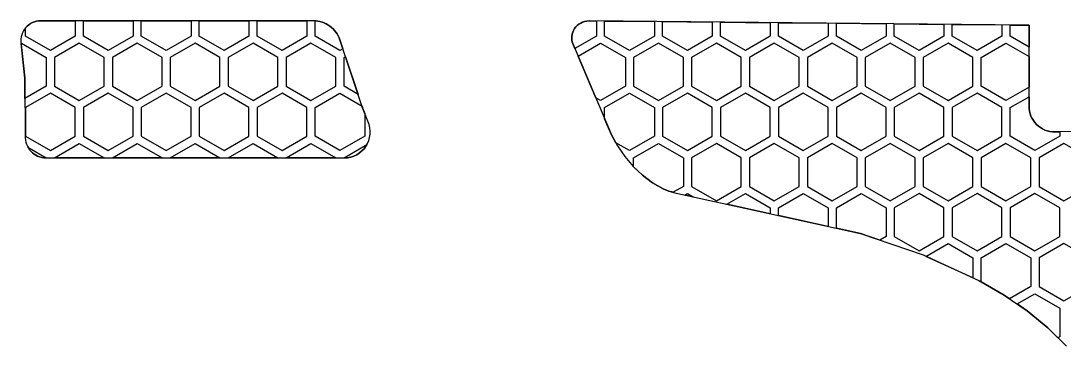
# Model space of a CAD drawing. Extents: x -38 to 90, y -93 to -2.
# Drawn here: x -38.5 to 25.1, y -22 to -2.1 of the extents above; entities that cross this region are included whole.
import ezdxf

# ---------------------------------------------------------------- set-up
doc = ezdxf.new("R2010")
doc.units = 0
doc.layers.get('0').update_dxf_attribs({"color": 5})

msp = doc.modelspace()

# ---------------------------------------------------------------- linework, layer by layer
for p, q in [((-38.162, -2.515), (-38.24, -2.614)), ((-38.18, -2.538), (-38.162, -2.515)), ((-38.18, -3.039), (-38.18, -2.538)), ((-38.162, -2.515), (-38.074, -2.424)), ((-38.074, -2.424), (-38.162, -2.515)), ((-38.074, -2.424), (-37.977, -2.343)), ((-37.977, -2.343), (-38.074, -2.424)), ((-37.977, -2.343), (-37.871, -2.272)), ((-37.871, -2.272), (-37.977, -2.343)), ((-37.871, -2.272), (-37.758, -2.212)), ((-37.758, -2.212), (-37.871, -2.272)), ((-37.758, -2.212), (-37.639, -2.164)), ((-37.639, -2.164), (-37.758, -2.212)), ((-37.639, -2.164), (-37.513, -2.128)), ((-37.513, -2.128), (-37.639, -2.164)), ((-37.513, -2.128), (-37.381, -2.106)), ((-37.381, -2.106), (-37.513, -2.128)), ((-20.492, -2.105), (-37.381, -2.106)), ((-37.381, -2.106), (-35.149, -2.106)), ((-35.149, -2.106), (-35.149, -3.039)), ((-34.649, -3.039), (-34.649, -2.106)), ((-34.649, -2.106), (-31.618, -2.106)), ((-31.618, -2.106), (-31.618, -3.039)), ((-31.118, -2.106), (-28.086, -2.105)), ((-31.118, -3.039), (-31.118, -2.106)), ((-28.086, -2.105), (-28.086, -3.039)), ((-27.586, -3.039), (-27.586, -2.105)), ((-27.586, -2.105), (-24.555, -2.105)), ((-24.555, -2.105), (-24.555, -3.039)), ((-24.055, -3.039), (-24.055, -2.105)), ((-24.055, -2.105), (-21.024, -2.105)), ((-21.024, -2.105), (-21.024, -3.039)), ((-20.524, -3.039), (-20.524, -2.105)), ((-20.524, -2.105), (-20.492, -2.105)), ((-20.492, -2.105), (-20.358, -2.121)), ((-20.358, -2.121), (-20.492, -2.105)), ((-20.358, -2.121), (-20.226, -2.148)), ((-20.226, -2.148), (-20.358, -2.121)), ((-20.226, -2.148), (-20.098, -2.184)), ((-20.098, -2.184), (-20.226, -2.148)), ((-20.098, -2.184), (-19.974, -2.23)), ((-19.974, -2.23), (-20.098, -2.184)), ((-19.974, -2.23), (-19.854, -2.285)), ((-19.854, -2.285), (-19.974, -2.23)), ((-19.854, -2.285), (-19.74, -2.349)), ((-19.74, -2.349), (-19.854, -2.285)), ((-19.74, -2.349), (-19.63, -2.422)), ((-19.63, -2.422), (-19.74, -2.349)), ((-19.63, -2.422), (-19.527, -2.503)), ((-19.527, -2.503), (-19.63, -2.422)), ((-19.527, -2.503), (-19.43, -2.591)), ((-19.43, -2.591), (-19.527, -2.503)), ((-4.698, -2.58), (-4.623, -2.48)), ((-4.623, -2.48), (-4.698, -2.58)), ((-4.623, -2.48), (-4.536, -2.388)), ((-4.536, -2.388), (-4.623, -2.48)), ((-4.536, -2.388), (-4.438, -2.308)), ((-4.438, -2.308), (-4.536, -2.388)), ((-4.438, -2.308), (-4.331, -2.239)), ((-4.331, -2.239), (-4.438, -2.308)), ((-4.331, -2.239), (-4.214, -2.184)), ((-4.214, -2.184), (-4.331, -2.239)), ((-4.214, -2.184), (-4.09, -2.142)), ((-4.09, -2.142), (-4.214, -2.184)), ((-4.09, -2.142), (-3.958, -2.116)), ((-3.958, -2.116), (-4.09, -2.142)), ((-3.958, -2.116), (-3.819, -2.108)), ((-3.819, -2.108), (-3.958, -2.116)), ((-3.819, -2.108), (-3.369, -2.112)), ((23.021, -2.374), (-3.819, -2.108)), ((-3.369, -2.112), (-3.369, -3.039)), ((-2.869, -3.039), (-2.869, -2.117)), ((-2.869, -2.117), (0.162, -2.147)), ((0.162, -2.147), (0.162, -3.039)), ((0.663, -3.039), (0.663, -2.152)), ((0.663, -2.152), (3.694, -2.182)), ((3.694, -2.182), (3.694, -3.039)), ((4.194, -3.039), (4.194, -2.187)), ((4.194, -2.187), (7.225, -2.217)), ((7.225, -2.217), (7.225, -3.039)), ((7.725, -3.039), (7.725, -2.222)), ((7.725, -2.222), (10.756, -2.252)), ((10.756, -2.252), (10.756, -3.039)), ((11.256, -3.039), (11.256, -2.257)), ((11.256, -2.257), (14.287, -2.287)), ((14.287, -2.287), (14.287, -3.039)), ((14.787, -3.039), (14.787, -2.292)), ((14.787, -2.292), (17.818, -2.322)), ((17.818, -2.322), (17.818, -3.039)), ((18.318, -3.039), (18.318, -2.327)), ((18.318, -2.327), (21.349, -2.357)), ((21.349, -2.357), (21.349, -3.039)), ((21.849, -3.039), (21.849, -2.362)), ((21.849, -2.362), (23.021, -2.374)), ((23.005, -7.466), (23.021, -2.374)), ((23.021, -2.374), (23.017, -3.714)), ((-38.439, -3.08), (-38.457, -3.21)), ((-38.408, -2.955), (-38.439, -3.08)), ((-38.363, -2.835), (-38.408, -2.955)), ((-38.307, -2.721), (-38.363, -2.835)), ((-38.24, -2.614), (-38.307, -2.721)), ((-36.664, -3.914), (-38.18, -3.039)), ((-35.149, -3.039), (-36.664, -3.914)), ((-33.133, -3.914), (-34.649, -3.039)), ((-31.618, -3.039), (-33.133, -3.914)), ((-29.602, -3.914), (-31.118, -3.039)), ((-28.086, -3.039), (-29.602, -3.914)), ((-26.071, -3.914), (-27.586, -3.039)), ((-24.555, -3.039), (-26.071, -3.914)), ((-22.54, -3.914), (-24.055, -3.039)), ((-21.024, -3.039), (-22.54, -3.914)), ((-19.009, -3.914), (-20.524, -3.039)), ((-19.43, -2.591), (-19.34, -2.687)), ((-19.34, -2.687), (-19.43, -2.591)), ((-19.34, -2.687), (-19.257, -2.79)), ((-19.257, -2.79), (-19.34, -2.687)), ((-19.257, -2.79), (-19.182, -2.9)), ((-19.182, -2.9), (-19.257, -2.79)), ((-19.182, -2.9), (-19.115, -3.016)), ((-19.115, -3.016), (-19.182, -2.9)), ((-19.115, -3.016), (-19.057, -3.138)), ((-19.057, -3.138), (-19.115, -3.016)), ((-19.057, -3.138), (-18.831, -3.812)), ((-17.624, -7.416), (-19.057, -3.138)), ((-4.875, -3.181), (-4.869, -3.052)), ((-4.869, -3.052), (-4.875, -3.181)), ((-4.869, -3.052), (-4.848, -2.926)), ((-4.848, -2.926), (-4.869, -3.052)), ((-4.848, -2.926), (-4.812, -2.805)), ((-4.812, -2.805), (-4.848, -2.926)), ((-4.812, -2.805), (-4.762, -2.689)), ((-4.762, -2.689), (-4.812, -2.805)), ((-4.762, -2.689), (-4.698, -2.58)), ((-4.698, -2.58), (-4.762, -2.689)), ((-3.369, -3.039), (-4.685, -3.799)), ((-1.353, -3.914), (-2.869, -3.039)), ((0.162, -3.039), (-1.353, -3.914)), ((2.178, -3.914), (0.663, -3.039)), ((3.694, -3.039), (2.178, -3.914)), ((5.709, -3.914), (4.194, -3.039)), ((7.225, -3.039), (5.709, -3.914)), ((9.24, -3.914), (7.725, -3.039)), ((10.756, -3.039), (9.24, -3.914)), ((12.771, -3.914), (11.256, -3.039)), ((14.287, -3.039), (12.771, -3.914)), ((16.302, -3.914), (14.787, -3.039)), ((17.818, -3.039), (16.302, -3.914)), ((19.834, -3.914), (18.318, -3.039)), ((21.349, -3.039), (19.834, -3.914)), ((23.017, -3.714), (21.849, -3.039)), ((-38.457, -3.21), (-38.461, -3.343)), ((-38.461, -3.343), (-38.227, -5.597)), ((-38.446, -3.482), (-38.43, -3.472)), ((-38.227, -5.597), (-38.446, -3.482)), ((-38.43, -3.472), (-36.914, -4.347)), ((-34.899, -3.472), (-36.414, -4.347)), ((-33.383, -4.347), (-34.899, -3.472)), ((-31.368, -3.472), (-32.883, -4.347)), ((-29.852, -4.347), (-31.368, -3.472)), ((-27.836, -3.472), (-29.352, -4.347)), ((-26.321, -4.347), (-27.836, -3.472)), ((-24.305, -3.472), (-25.821, -4.347)), ((-22.79, -4.347), (-24.305, -3.472)), ((-20.774, -3.472), (-22.29, -4.347)), ((-19.259, -4.347), (-20.774, -3.472)), ((-18.831, -3.812), (-19.009, -3.914)), ((-4.864, -3.312), (-4.875, -3.181)), ((-4.875, -3.181), (-4.864, -3.312)), ((-4.836, -3.444), (-4.864, -3.312)), ((-4.864, -3.312), (-4.836, -3.444)), ((-4.685, -3.799), (-4.836, -3.444)), ((-4.836, -3.444), (-2.45, -9.07)), ((-4.489, -4.263), (-3.119, -3.472)), ((-3.119, -3.472), (-1.603, -4.347)), ((0.412, -3.472), (-1.103, -4.347)), ((1.928, -4.347), (0.412, -3.472)), ((3.944, -3.472), (2.428, -4.347)), ((5.459, -4.347), (3.944, -3.472)), ((7.475, -3.472), (5.959, -4.347)), ((8.99, -4.347), (7.475, -3.472)), ((11.006, -3.472), (9.49, -4.347)), ((12.521, -4.347), (11.006, -3.472)), ((14.537, -3.472), (13.021, -4.347)), ((16.052, -4.347), (14.537, -3.472)), ((18.068, -3.472), (16.552, -4.347)), ((19.584, -4.347), (18.068, -3.472)), ((20.084, -4.347), (21.599, -3.472)), ((21.599, -3.472), (23.015, -4.29)), ((-36.914, -4.347), (-36.914, -6.097)), ((-36.414, -4.347), (-36.414, -6.097)), ((-33.383, -6.097), (-33.383, -4.347)), ((-32.883, -4.347), (-32.883, -6.097)), ((-29.852, -6.097), (-29.852, -4.347)), ((-29.352, -4.347), (-29.352, -6.097)), ((-26.321, -6.097), (-26.321, -4.347)), ((-25.821, -4.347), (-25.821, -6.097)), ((-22.79, -6.097), (-22.79, -4.347)), ((-22.29, -4.347), (-22.29, -6.097)), ((-19.259, -6.097), (-19.259, -4.347)), ((-18.759, -4.347), (-18.669, -4.296)), ((-18.759, -6.097), (-18.759, -4.347)), ((-18.669, -4.296), (-17.899, -6.593)), ((-3.411, -6.803), (-4.489, -4.263)), ((-1.603, -4.347), (-1.603, -6.097)), ((-1.103, -4.347), (-1.103, -6.097)), ((1.928, -6.097), (1.928, -4.347)), ((2.428, -4.347), (2.428, -6.097)), ((5.459, -6.097), (5.459, -4.347)), ((5.959, -4.347), (5.959, -6.097)), ((8.99, -6.097), (8.99, -4.347)), ((9.49, -4.347), (9.49, -6.097)), ((12.521, -6.097), (12.521, -4.347)), ((13.021, -4.347), (13.021, -6.097)), ((16.052, -6.097), (16.052, -4.347)), ((16.552, -4.347), (16.552, -6.097)), ((19.584, -6.097), (19.584, -4.347)), ((20.084, -6.097), (20.084, -4.347)), ((23.015, -4.29), (23.009, -6.158)), ((-38.216, -6.849), (-38.227, -5.597)), ((-38.227, -5.597), (-38.194, -9.249)), ((-36.914, -6.097), (-38.216, -6.849)), ((-36.414, -6.097), (-34.899, -6.972)), ((-34.899, -6.972), (-33.383, -6.097)), ((-32.883, -6.097), (-31.368, -6.972)), ((-31.368, -6.972), (-29.852, -6.097)), ((-29.352, -6.097), (-27.836, -6.972)), ((-27.836, -6.972), (-26.321, -6.097)), ((-25.821, -6.097), (-24.305, -6.972)), ((-24.305, -6.972), (-22.79, -6.097)), ((-22.29, -6.097), (-20.774, -6.972)), ((-20.774, -6.972), (-19.259, -6.097)), ((-17.899, -6.593), (-18.759, -6.097)), ((-1.603, -6.097), (-3.119, -6.972)), ((-1.103, -6.097), (0.412, -6.972)), ((0.412, -6.972), (1.928, -6.097)), ((2.428, -6.097), (3.944, -6.972)), ((3.944, -6.972), (5.459, -6.097)), ((5.959, -6.097), (7.475, -6.972)), ((7.475, -6.972), (8.99, -6.097)), ((9.49, -6.097), (11.006, -6.972)), ((11.006, -6.972), (12.521, -6.097)), ((13.021, -6.097), (14.537, -6.972)), ((14.537, -6.972), (16.052, -6.097)), ((16.552, -6.097), (18.068, -6.972)), ((18.068, -6.972), (19.584, -6.097)), ((21.599, -6.972), (20.084, -6.097)), ((23.009, -6.158), (21.599, -6.972)), ((-36.664, -6.53), (-38.18, -7.405)), ((-35.149, -7.405), (-36.664, -6.53)), ((-33.133, -6.53), (-34.649, -7.405)), ((-31.618, -7.405), (-33.133, -6.53)), ((-29.602, -6.53), (-31.118, -7.405)), ((-28.086, -7.405), (-29.602, -6.53)), ((-26.071, -6.53), (-27.586, -7.405)), ((-24.555, -7.405), (-26.071, -6.53)), ((-22.54, -6.53), (-24.055, -7.405)), ((-21.024, -7.405), (-22.54, -6.53)), ((-20.524, -7.405), (-19.009, -6.53)), ((-19.009, -6.53), (-17.659, -7.309)), ((-3.119, -6.972), (-3.411, -6.803)), ((-2.869, -7.405), (-1.353, -6.53)), ((-1.353, -6.53), (0.162, -7.405)), ((2.178, -6.53), (0.663, -7.405)), ((3.694, -7.405), (2.178, -6.53)), ((5.709, -6.53), (4.194, -7.405)), ((7.225, -7.405), (5.709, -6.53)), ((9.24, -6.53), (7.725, -7.405)), ((10.756, -7.405), (9.24, -6.53)), ((12.771, -6.53), (11.256, -7.405)), ((14.287, -7.405), (12.771, -6.53)), ((16.302, -6.53), (14.787, -7.405)), ((17.818, -7.405), (16.302, -6.53)), ((19.834, -6.53), (18.318, -7.405)), ((21.349, -7.405), (19.834, -6.53)), ((21.849, -7.405), (23.007, -6.737)), ((23.007, -6.737), (23.005, -7.466)), ((-38.18, -7.405), (-38.18, -9.155)), ((-35.149, -9.155), (-35.149, -7.405)), ((-34.649, -7.405), (-34.649, -9.155)), ((-31.618, -9.155), (-31.618, -7.405)), ((-31.118, -7.405), (-31.118, -9.155)), ((-28.086, -9.155), (-28.086, -7.405)), ((-27.586, -7.405), (-27.586, -9.155)), ((-24.555, -9.155), (-24.555, -7.405)), ((-24.055, -7.405), (-24.055, -9.155)), ((-21.024, -9.155), (-21.024, -7.405)), ((-20.524, -9.155), (-20.524, -7.405)), ((-17.659, -7.309), (-17.624, -7.416)), ((-17.624, -7.416), (-17.493, -7.754)), ((-17.228, -8.438), (-17.624, -7.416)), ((-2.869, -8.083), (-2.869, -7.405)), ((0.162, -7.405), (0.162, -9.155)), ((0.663, -7.405), (0.663, -9.155)), ((3.694, -9.155), (3.694, -7.405)), ((4.194, -7.405), (4.194, -9.155)), ((7.225, -9.155), (7.225, -7.405)), ((7.725, -7.405), (7.725, -9.155)), ((10.756, -9.155), (10.756, -7.405)), ((11.256, -7.405), (11.256, -9.155)), ((14.287, -9.155), (14.287, -7.405)), ((14.787, -7.405), (14.787, -9.155)), ((17.818, -9.155), (17.818, -7.405)), ((18.318, -7.405), (18.318, -9.155)), ((21.349, -9.155), (21.349, -7.405)), ((21.849, -9.155), (21.849, -7.405)), ((23.005, -7.466), (23.028, -7.625)), ((23.028, -7.625), (23.005, -7.466)), ((23.028, -7.625), (23.067, -7.778)), ((23.067, -7.778), (23.028, -7.625)), ((-17.493, -7.754), (-17.493, -9.155)), ((-2.45, -9.07), (-2.869, -8.083)), ((23.067, -7.778), (23.121, -7.924)), ((23.121, -7.924), (23.067, -7.778)), ((23.121, -7.924), (23.188, -8.064)), ((23.188, -8.064), (23.121, -7.924)), ((23.188, -8.064), (23.268, -8.196)), ((23.268, -8.196), (23.188, -8.064)), ((23.268, -8.196), (23.359, -8.318)), ((23.359, -8.318), (23.268, -8.196)), ((-17.183, -8.638), (-17.228, -8.438)), ((-17.163, -8.837), (-17.183, -8.638)), ((-17.169, -9.034), (-17.163, -8.837)), ((23.359, -8.318), (23.462, -8.432)), ((23.462, -8.432), (23.359, -8.318)), ((23.462, -8.432), (23.576, -8.534)), ((23.576, -8.534), (23.462, -8.432)), ((23.576, -8.534), (23.699, -8.626)), ((23.699, -8.626), (23.576, -8.534)), ((23.699, -8.626), (23.831, -8.705)), ((23.831, -8.705), (23.699, -8.626)), ((23.831, -8.705), (23.971, -8.772)), ((23.971, -8.772), (23.831, -8.705)), ((23.971, -8.772), (24.118, -8.825)), ((24.118, -8.825), (23.971, -8.772)), ((24.118, -8.825), (24.271, -8.863)), ((24.271, -8.863), (24.118, -8.825)), ((24.271, -8.863), (24.429, -8.886)), ((24.429, -8.886), (24.271, -8.863)), ((39.629, -8.771), (24.429, -8.886)), ((24.429, -8.886), (24.88, -8.883)), ((24.88, -8.883), (24.88, -9.155)), ((-38.194, -9.249), (-38.181, -9.382)), ((-38.181, -9.382), (-38.155, -9.511)), ((-38.18, -9.155), (-36.664, -10.03)), ((-38.155, -9.511), (-38.116, -9.635)), ((-36.664, -10.03), (-35.149, -9.155)), ((-34.649, -9.155), (-33.133, -10.03)), ((-33.133, -10.03), (-31.618, -9.155)), ((-31.118, -9.155), (-29.602, -10.03)), ((-29.602, -10.03), (-28.086, -9.155)), ((-27.586, -9.155), (-26.071, -10.03)), ((-26.071, -10.03), (-24.555, -9.155)), ((-24.055, -9.155), (-22.54, -10.03)), ((-22.54, -10.03), (-21.024, -9.155)), ((-19.009, -10.03), (-20.524, -9.155)), ((-17.493, -9.155), (-19.009, -10.03)), ((-17.326, -9.588), (-17.252, -9.411)), ((-17.252, -9.411), (-17.199, -9.226)), ((-17.199, -9.226), (-17.169, -9.034)), ((-2.188, -9.548), (-2.45, -9.07)), ((-2.45, -9.07), (-2.082, -9.743)), ((0.162, -9.155), (-1.353, -10.03)), ((0.663, -9.155), (2.178, -10.03)), ((2.178, -10.03), (3.694, -9.155)), ((4.194, -9.155), (5.709, -10.03)), ((5.709, -10.03), (7.225, -9.155)), ((7.725, -9.155), (9.24, -10.03)), ((9.24, -10.03), (10.756, -9.155)), ((11.256, -9.155), (12.771, -10.03)), ((12.771, -10.03), (14.287, -9.155)), ((14.787, -9.155), (16.302, -10.03)), ((16.302, -10.03), (17.818, -9.155)), ((18.318, -9.155), (19.834, -10.03)), ((19.834, -10.03), (21.349, -9.155)), ((23.365, -10.03), (21.849, -9.155)), ((24.88, -9.155), (23.365, -10.03)), ((-38.116, -9.635), (-38.065, -9.754)), ((-38.065, -9.754), (-38.004, -9.866)), ((-38.004, -9.866), (-38.029, -9.819)), ((-38.029, -9.819), (-36.914, -10.463)), ((-37.931, -9.971), (-38.004, -9.866)), ((-38.004, -9.866), (-37.931, -9.971)), ((-37.85, -10.068), (-37.931, -9.971)), ((-37.931, -9.971), (-37.85, -10.068)), ((-37.758, -10.157), (-37.85, -10.068)), ((-37.85, -10.068), (-37.758, -10.157)), ((-37.659, -10.236), (-37.758, -10.157)), ((-37.758, -10.157), (-37.659, -10.236)), ((-36.414, -10.463), (-34.899, -9.588)), ((-34.899, -9.588), (-33.383, -10.463)), ((-32.883, -10.463), (-31.368, -9.588)), ((-31.368, -9.588), (-29.852, -10.463)), ((-29.352, -10.463), (-27.836, -9.588)), ((-27.836, -9.588), (-26.321, -10.463)), ((-25.821, -10.463), (-24.305, -9.588)), ((-24.305, -9.588), (-22.79, -10.463)), ((-22.29, -10.463), (-20.774, -9.588)), ((-20.774, -9.588), (-19.259, -10.463)), ((-18.759, -10.463), (-17.367, -9.66)), ((-17.814, -10.173), (-17.977, -10.279)), ((-17.977, -10.279), (-17.814, -10.173)), ((-17.666, -10.05), (-17.814, -10.173)), ((-17.814, -10.173), (-17.666, -10.05)), ((-17.535, -9.91), (-17.666, -10.05)), ((-17.666, -10.05), (-17.535, -9.91)), ((-17.421, -9.755), (-17.535, -9.91)), ((-17.535, -9.91), (-17.421, -9.755)), ((-17.421, -9.755), (-17.326, -9.588)), ((-17.367, -9.66), (-17.421, -9.755)), ((-1.353, -10.03), (-2.188, -9.548)), ((-2.082, -9.743), (-1.642, -10.388)), ((-1.103, -10.463), (0.412, -9.588)), ((0.412, -9.588), (1.928, -10.463)), ((3.944, -9.588), (2.428, -10.463)), ((5.459, -10.463), (3.944, -9.588)), ((7.475, -9.588), (5.959, -10.463)), ((8.99, -10.463), (7.475, -9.588)), ((11.006, -9.588), (9.49, -10.463)), ((12.521, -10.463), (11.006, -9.588)), ((14.537, -9.588), (13.021, -10.463)), ((16.052, -10.463), (14.537, -9.588)), ((18.068, -9.588), (16.552, -10.463)), ((19.584, -10.463), (18.068, -9.588)), ((21.599, -9.588), (20.084, -10.463)), ((23.115, -10.463), (21.599, -9.588)), ((25.13, -9.588), (23.615, -10.463)), ((26.646, -10.463), (25.13, -9.588)), ((-37.551, -10.305), (-37.659, -10.236)), ((-37.659, -10.236), (-37.551, -10.305)), ((-37.437, -10.364), (-37.551, -10.305)), ((-37.551, -10.305), (-37.437, -10.364)), ((-37.316, -10.41), (-37.437, -10.364)), ((-37.437, -10.364), (-37.316, -10.41)), ((-37.189, -10.445), (-37.316, -10.41)), ((-37.316, -10.41), (-37.189, -10.445)), ((-37.057, -10.466), (-37.189, -10.445)), ((-37.189, -10.445), (-37.057, -10.466)), ((-36.914, -10.466), (-37.057, -10.466)), ((-37.057, -10.466), (-18.546, -10.469)), ((-36.914, -10.463), (-36.914, -10.466)), ((-36.414, -10.466), (-36.414, -10.463)), ((-33.383, -10.467), (-36.414, -10.466)), ((-33.383, -10.463), (-33.383, -10.467)), ((-32.883, -10.467), (-32.883, -10.463)), ((-29.852, -10.467), (-32.883, -10.467)), ((-29.852, -10.463), (-29.852, -10.467)), ((-29.352, -10.467), (-29.352, -10.463)), ((-26.321, -10.468), (-29.352, -10.467)), ((-26.321, -10.463), (-26.321, -10.468)), ((-25.821, -10.468), (-25.821, -10.463)), ((-22.79, -10.468), (-25.821, -10.468)), ((-22.79, -10.463), (-22.79, -10.468)), ((-22.29, -10.468), (-22.29, -10.463)), ((-19.259, -10.469), (-22.29, -10.468)), ((-19.259, -10.463), (-19.259, -10.469)), ((-18.759, -10.469), (-18.759, -10.463)), ((-18.546, -10.469), (-18.759, -10.469)), ((-18.344, -10.429), (-18.546, -10.469)), ((-18.546, -10.469), (-18.344, -10.429)), ((-18.154, -10.365), (-18.344, -10.429)), ((-18.344, -10.429), (-18.154, -10.365)), ((-17.977, -10.279), (-18.154, -10.365)), ((-18.154, -10.365), (-17.977, -10.279)), ((-1.642, -10.388), (-1.136, -10.99)), ((-1.103, -11.022), (-1.103, -10.463)), ((1.928, -10.463), (1.928, -12.213)), ((2.428, -10.463), (2.428, -12.213)), ((5.459, -12.213), (5.459, -10.463)), ((5.959, -10.463), (5.959, -12.213)), ((8.99, -12.213), (8.99, -10.463)), ((9.49, -10.463), (9.49, -12.213)), ((12.521, -12.213), (12.521, -10.463)), ((13.021, -10.463), (13.021, -12.213)), ((16.052, -12.213), (16.052, -10.463)), ((16.552, -10.463), (16.552, -12.213)), ((19.584, -12.213), (19.584, -10.463)), ((20.084, -10.463), (20.084, -12.213)), ((23.115, -12.213), (23.115, -10.463)), ((23.615, -10.463), (23.615, -12.213)), ((-1.136, -10.99), (-0.572, -11.53)), ((-0.572, -11.53), (-1.103, -11.022)), ((0.044, -11.991), (-0.572, -11.53)), ((-0.572, -11.53), (0.044, -11.991)), ((0.37, -12.186), (0.044, -11.991)), ((0.044, -11.991), (0.37, -12.186)), ((0.706, -12.355), (0.37, -12.186)), ((0.37, -12.186), (0.706, -12.355)), ((1.051, -12.495), (0.706, -12.355)), ((0.706, -12.355), (1.051, -12.495)), ((1.305, -12.573), (1.051, -12.495)), ((1.051, -12.495), (1.405, -12.604)), ((1.928, -12.213), (1.305, -12.573)), ((1.405, -12.604), (12.724, -15.087)), ((2.018, -12.739), (2.178, -12.646)), ((2.178, -12.646), (2.534, -12.852)), ((2.428, -12.213), (3.944, -13.088)), ((3.944, -13.088), (5.459, -12.213)), ((4.577, -13.3), (5.709, -12.646)), ((5.709, -12.646), (7.225, -13.521)), ((5.959, -12.213), (7.475, -13.088)), ((7.475, -13.088), (8.99, -12.213)), ((7.725, -13.521), (9.24, -12.646)), ((9.24, -12.646), (10.756, -13.521)), ((9.49, -12.213), (11.006, -13.088)), ((11.006, -13.088), (12.521, -12.213)), ((11.256, -13.521), (12.771, -12.646)), ((12.771, -12.646), (14.287, -13.521)), ((13.021, -12.213), (14.537, -13.088)), ((14.537, -13.088), (16.052, -12.213)), ((16.302, -12.646), (14.787, -13.521)), ((17.818, -13.521), (16.302, -12.646)), ((16.552, -12.213), (18.068, -13.088)), ((18.068, -13.088), (19.584, -12.213)), ((19.834, -12.646), (18.318, -13.521)), ((21.349, -13.521), (19.834, -12.646)), ((20.084, -12.213), (21.599, -13.088)), ((21.599, -13.088), (23.115, -12.213)), ((23.365, -12.646), (21.849, -13.521)), ((24.88, -13.521), (23.365, -12.646)), ((23.615, -12.213), (25.13, -13.088)), ((25.13, -13.088), (26.646, -12.213)), ((2.534, -12.852), (2.018, -12.739)), ((7.225, -13.881), (4.577, -13.3)), ((7.225, -13.521), (7.225, -13.881)), ((7.725, -13.991), (7.725, -13.521)), ((10.756, -14.656), (7.725, -13.991)), ((10.756, -13.521), (10.756, -14.656)), ((11.256, -14.766), (11.256, -13.521)), ((14.287, -13.521), (14.287, -15.271)), ((14.787, -13.521), (14.787, -15.271)), ((17.818, -15.271), (17.818, -13.521)), ((18.318, -13.521), (18.318, -15.271)), ((21.349, -15.271), (21.349, -13.521)), ((21.849, -13.521), (21.849, -15.271)), ((24.88, -15.271), (24.88, -13.521)), ((12.724, -15.087), (11.256, -14.766)), ((13.903, -15.493), (12.724, -15.087)), ((12.724, -15.087), (16.542, -16.401)), ((14.287, -15.271), (13.903, -15.493)), ((14.787, -15.271), (16.302, -16.146)), ((16.302, -16.146), (17.818, -15.271)), ((16.72, -16.483), (18.068, -15.704)), ((18.068, -15.704), (19.584, -16.579)), ((18.318, -15.271), (19.834, -16.146)), ((19.834, -16.146), (21.349, -15.271)), ((20.084, -16.579), (21.599, -15.704)), ((21.599, -15.704), (23.115, -16.579)), ((21.849, -15.271), (23.365, -16.146)), ((23.365, -16.146), (24.88, -15.271)), ((25.13, -15.704), (23.615, -16.579)), ((26.646, -16.579), (25.13, -15.704)), ((16.542, -16.401), (19.948, -17.963)), ((19.584, -17.796), (16.72, -16.483)), ((19.584, -16.579), (19.584, -17.796)), ((20.084, -18.042), (20.084, -16.579)), ((23.115, -16.579), (23.115, -18.329)), ((23.615, -16.579), (23.615, -18.329)), ((19.948, -17.963), (21.479, -18.848)), ((21.479, -18.848), (20.084, -18.042)), ((23.115, -18.329), (21.816, -19.079)), ((23.615, -18.329), (25.13, -19.204)), ((25.13, -19.204), (26.646, -18.329)), ((21.816, -19.079), (21.479, -18.848)), ((21.479, -18.848), (22.884, -19.808)), ((22.275, -19.392), (23.365, -18.762)), ((23.365, -18.762), (24.88, -19.637)), ((22.884, -19.808), (22.275, -19.392)), ((24.88, -19.637), (24.88, -21.388)), ((24.156, -20.846), (22.884, -19.808)), ((22.884, -19.808), (24.156, -20.846)), ((24.769, -21.452), (24.156, -20.846)), ((24.156, -20.846), (25.289, -21.967)), ((24.88, -21.388), (24.769, -21.452))]:
    msp.add_line(p, q)

doc.saveas('drawing.dxf')
